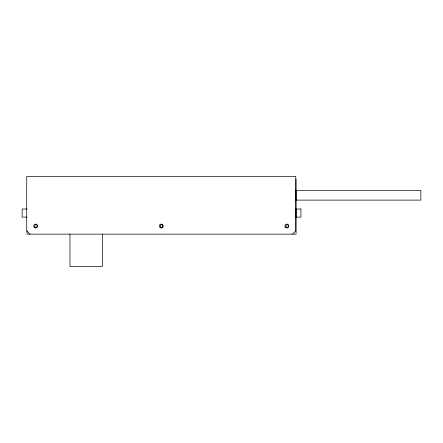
<?xml version="1.0" encoding="UTF-8"?>
<svg xmlns="http://www.w3.org/2000/svg" width="443" height="443" viewBox="0 0 443 443"><rect width="100%" height="100%" fill="white"/><g stroke="black" fill="none" stroke-linecap="round" stroke-linejoin="round"><path stroke-width="0.66" d="M296.051 179.038L296.051 234.142L27.012 234.142L27.012 230.72M292.524 234.142L295.763 230.903L295.763 176.441L26.724 176.441L26.724 230.903L29.963 234.142M295.575 190.379L420.85 190.379L420.85 200.109L295.575 200.109M27.012 209.018L22.15 209.018L22.15 217.125L27.012 217.125M296.051 189.909L296.051 200.579M102.377 234.142L102.377 266.559L69.961 266.559L69.961 234.142M300.913 209.018L296.051 209.018L296.051 217.125L300.913 217.125L300.913 209.018M34.51 227.619A1.944 1.944 0 0 0 37.572 226.223A1.944 1.944 0 0 0 34.831 224.269A1.944 1.944 0 0 0 34.51 227.619M160.272 227.724A1.944 1.944 0 0 0 163.19 226.041A1.944 1.944 0 0 0 160.272 224.352A1.944 1.944 0 0 0 160.272 227.724M285.779 227.663A1.944 1.944 0 0 0 288.792 226.151A1.944 1.944 0 0 0 285.979 224.296A1.944 1.944 0 0 0 285.779 227.663M35.279 227.159A1.296 1.296 0 0 0 37.223 226.041A1.296 1.296 0 0 0 35.279 224.917A1.296 1.296 0 0 0 35.279 227.159M160.887 227.159A1.296 1.296 0 0 0 162.83 226.041A1.296 1.296 0 0 0 160.887 224.917A1.296 1.296 0 0 0 160.887 227.159M286.494 227.159A1.296 1.296 0 0 0 288.437 226.041A1.296 1.296 0 0 0 286.494 224.917A1.296 1.296 0 0 0 286.494 227.159"/></g></svg>
